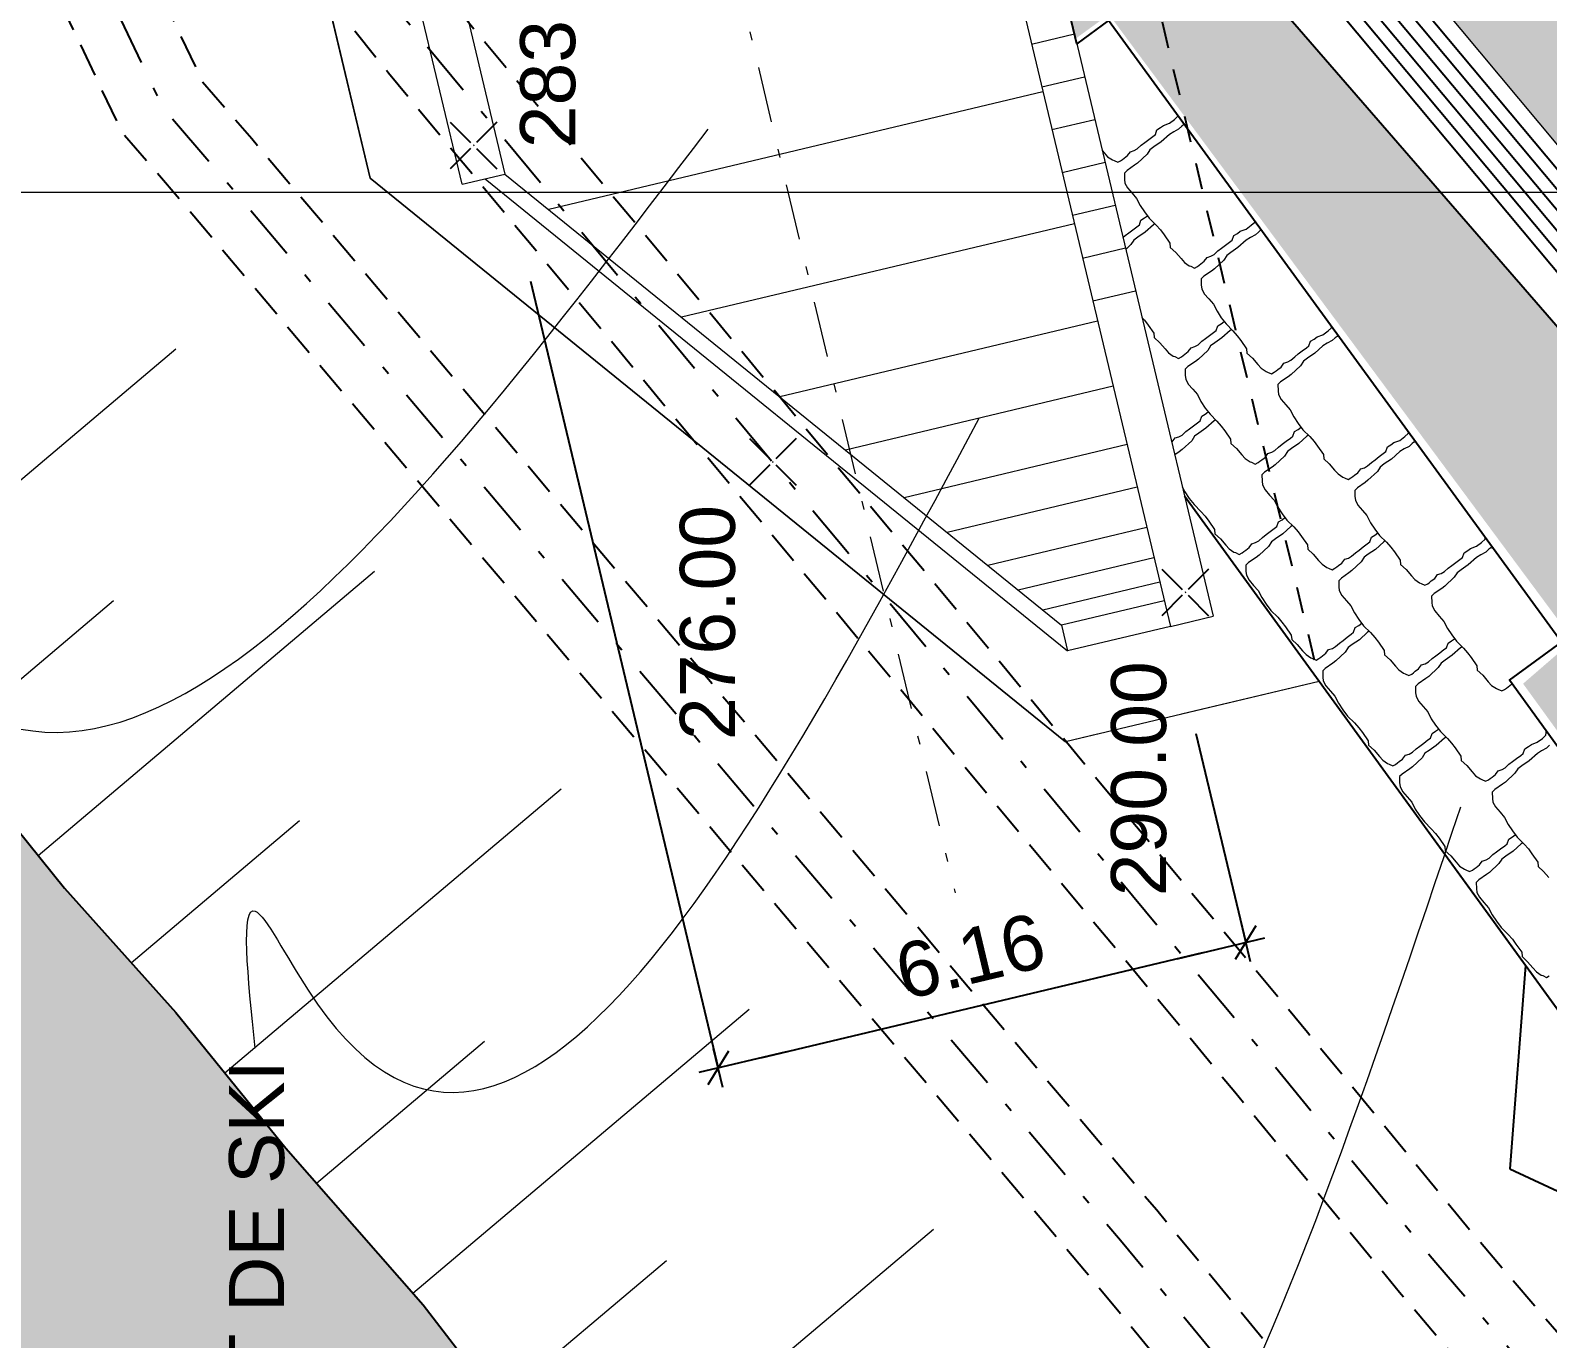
# Model space of a CAD drawing. Extents: x 62405 to 62842, y 108162 to 109685.
# Drawn here: x 62481.64 to 62498.88, y 108511.98 to 108526.84 of the extents above; entities that cross this region are included whole.
import ezdxf
from ezdxf.enums import TextEntityAlignment as Align

# ---------------------------------------------------------------- set-up
doc = ezdxf.new("R2010")
doc.units = 0
doc.header["$LTSCALE"] = 0.999976
doc.header["$MEASUREMENT"] = 0
for name, pattern in [('DOT', [0.55, 0.3, -0.25]), ('TRATTEGGIATA2', [9.525, 6.35, -3.175]), ('TRATTOPUNTO2', [12.7, 6.35, -3.175, 0, -3.175])]:
    doc.linetypes.add(name, pattern=pattern)
doc.layers.add('0_Hatch', color=2, linetype='Continuous', lineweight=9)
for name, color, linetype in [('Bâti', 7, 'Continuous'), ('Conduite 1000', 170, 'Continuous'), ('coordinate', 2, 'Continuous'), ('curve livello 1m', 2, 'Continuous'), ('DIME', 6, 'Continuous'), ('Limite fiume', 6, 'Continuous'), ('LIN010CO', 2, 'Continuous'), ('LIN018CO', 6, 'Continuous'), ('LIN035CO', 1, 'Continuous'), ('pendenze', 2, 'Continuous'), ('scavo 1', 254, 'Continuous'), ('sezioni', 7, 'Continuous'), ('TalusHautBas', 7, 'Continuous'), ('TEXT035', 1, 'Continuous')]:
    doc.layers.add(name, color=color, linetype=linetype)
doc.layers.add('Colori bordi', color=5, linetype='Continuous', plot=False)
doc.styles.add('ARIAL', font='arial.ttf')
doc.dimstyles.new('250', dxfattribs={"dimscale": 2.5, "dimtxt": 0.25, "dimasz": 0.2, "dimexe": 0, "dimexo": 0.5, "dimgap": 0.1, "dimtad": 1, "dimzin": 0, "dimdsep": 46, "dimtxsty": 'ARIAL', "dimblk1": 'LINE', "dimblk2": 'LINE', "dimsah": 1, "dimcen": 2.5, "dimclrd": 256, "dimclre": 256, "dimclrt": 1, "dimadec": 0, "dimazin": 0, "dimtfac": 1, "dimtmove": 2, "dimatfit": 3, "dimldrblk": 'LINE', "dimfxl": 1, "dimtvp": 1, "dimtolj": 1, "dimtzin": 0, "dimarcsym": 0})

# ---------------------------------------------------------------- blocks, each defined once
blk = doc.blocks.new('quote')
at = {"layer": 'LIN018CO'}
for p, q in [((0.0007, 0.0007), (-0.0007, -0.0007)), ((0.0007, -0.0007), (-0.0007, 0.0007))]:
    blk.add_line(p, q, dxfattribs=at)
at = {"layer": 'LIN035CO'}
for p, q in [((-0.0133, 0.0133), (-0.1061, 0.1061)), ((0.1061, 0.1061), (0.0133, 0.0133)), ((-0.0133, -0.0133), (-0.1061, -0.1061)), ((0.1061, -0.1061), (0.0133, -0.0133))]:
    blk.add_line(p, q, dxfattribs=at)
at = {"layer": 'TEXT035', "style": 'ARIAL'}
blk.add_attdef('VALORE', text='', height=0.25, dxfattribs=at).set_placement((0, 0.3299), align=Align.CENTER)
blk = doc.blocks.new('LINE')
for p, q in [((0, 0.45), (0, -0.45)), ((-1.6, 0), (0.45, 0))]:
    blk.add_line(p, q)
at = {"color": 3}
blk.add_line((-0.318, -0.318), (0.318, 0.318), dxfattribs=at)
blk = doc.blocks.new('*D13')
at = {"layer": 'Defpoints', "color": 0, "ltscale": 2.5, "transparency": 16777216}
for p in [(62487.034, 108525.207), (62494.591, 108520.069), (62495.447, 108516.48)]:
    blk.add_point(p, dxfattribs=at)
at = {"layer": 'DIME', "lineweight": -2, "ltscale": 2.5, "transparency": 16777216}
for p, q in [((62487.324, 108523.991), (62489.455, 108515.052)), ((62494.881, 108518.853), (62495.447, 108516.48)), ((62489.941, 108515.168), (62494.96, 108516.364))]:
    blk.add_line(p, q, dxfattribs=at)
at = {"layer": 'DIME', "lineweight": -2, "ltscale": 2.5, "transparency": 16777216, "xscale": 0.5, "yscale": 0.5, "zscale": 0.5}
for p, rotation in [((62495.447, 108516.48), 13.40654190891776), ((62489.455, 108515.052), 193.4065419089177)]:
    blk.add_blockref('LINE', p, dxfattribs=dict(at, rotation=rotation))
at = {"layer": 'DIME', "color": 1, "ltscale": 2.5, "transparency": 16777216, "insert": (62492.319, 108516.32), "char_height": 0.625, "attachment_point": 5, "rotation": 13.4065, "style": 'ARIAL'}
blk.add_mtext('\\A1;6.16', dxfattribs=at)

msp = doc.modelspace()

# ---------------------------------------------------------------- hatches: boundary and pattern name
at = {"layer": '0_Hatch'}
h = msp.add_hatch(color=23, dxfattribs=at)
h.dxf.hatch_style = 1
h.paths.add_polyline_path([(62483.297, 108515.684), (62482.032, 108517.097), (62480.797, 108518.624), (62479.381, 108520.094), (62478.303, 108521.736), (62477.321, 108523.279), (62476.207, 108524.706), (62475.417, 108526.585), (62474.691, 108527.672), (62474.199, 108528.908), (62473.682, 108529.326), (62472.861, 108530.056), (62471.982, 108530.92), (62470.881, 108534.491), (62470.759, 108537.242), (62470.68, 108538.889), (62471.308, 108540.459), (62471.782, 108541.391), (62472.425, 108542.8), (62472.512, 108542.945), (62471.397, 108544.28), (62471.521, 108544.381), (62471.307, 108544.63), (62468.158, 108548.302), (62467.459, 108547.562), (62466.818, 108546.48), (62466.033, 108544.564), (62465.943, 108542.034), (62464.463, 108541.58), (62464.922, 108540.056), (62465.635, 108538.368), (62466.526, 108536.084), (62467.294, 108533.586), (62467.904, 108531.734), (62468.335, 108529.356), (62469.135, 108527.456), (62470.188, 108525.91), (62471.267, 108524.698), (62472.873, 108522.774), (62474.189, 108520.808), (62475.889, 108518.535), (62477.975, 108515.927), (62480.167, 108513.315), (62482.457, 108510.57), (62484.555, 108507.662), (62486.92, 108504.999), (62489.135, 108502.419), (62490.622, 108500.479), (62491.827, 108498.973), (62493.129, 108497.806), (62494.48, 108496.495), (62496.19, 108495.56), (62497.742, 108495.099), (62499.247, 108494.765), (62500.915, 108494.258), (62502.672, 108493.881), (62504.595, 108493.435), (62506.229, 108492.99), (62508.5, 108492.315), (62510.226, 108491.698), (62512.018, 108490.794), (62513.477, 108490.005), (62515.152, 108489.294), (62513.59, 108490.987), (62513.852, 108495.246), (62509.448, 108501.151), (62508.982, 108501.068), (62506.616, 108500.849), (62505.254, 108500.524), (62503.455, 108500.237), (62501.638, 108500.05), (62499.811, 108499.923), (62498.418, 108499.75), (62497.259, 108500.191), (62496.031, 108500.762), (62495.132, 108501.512), (62493.506, 108503.289), (62492.119, 108504.715), (62490.787, 108506.486), (62489.29, 108508.763), (62487.365, 108510.725), (62486.104, 108512.363), (62484.545, 108514.141)])
at = {"layer": 'Limite fiume', "linetype": 'Continuous'}
h = msp.add_hatch(dxfattribs=at)
h.set_pattern_fill('DOTS', color=256, scale=5, angle=-44.9999, style=0)
h.set_pattern_definition([(225.00005426, (0.10277, -0.05915), (0.1104857485, -0.33145619904), [0, -0.3125])])
h.paths.add_polyline_path([(62504.878, 108507.605), (62505.742, 108508.232), (62505.354, 108508.795), (62505.963, 108509.256), (62498.597, 108519.418), (62499.167, 108519.911), (62493.894, 108527.02), (62493.514, 108526.744), (62492.516, 108530.934), (62507.543, 108513.616), (62507.737, 108513.778), (62513.187, 108507.255), (62513.381, 108507.417), (62516.504, 108503.679), (62516.063, 108503.311), (62524.715, 108494.745), (62523.716, 108493.9), (62524.201, 108493.33), (62513.852, 108495.246)])
at = {"layer": 'scavo 1'}
msp.add_hatch(color=256, dxfattribs=at).paths.add_polyline_path([(62471.01, 108566.95), (62490.287, 108543.354), (62493.868, 108538.026), (62496.302, 108534.794), (62498.473, 108532.507), (62499.4, 108531.059), (62500.442, 108530.191), (62502.093, 108528.83), (62504.467, 108527.208), (62507.064, 108524.292), (62507.501, 108523.45), (62508, 108522.241), (62508.782, 108521.102), (62509.886, 108519.928), (62512.198, 108517.473), (62513.479, 108516.121), (62514.44, 108514.804), (62516.041, 108512.919), (62517.447, 108510.814), (62518.571, 108509.21), (62519.852, 108507.691), (62521.103, 108506.321), (62522.265, 108504.564), (62522.384, 108503.79), (62523.04, 108502.181), (62523.963, 108501.139), (62525.363, 108499.62), (62526.882, 108498.16), (62527.663, 108497.205), (62524.715, 108494.745), (62493.673, 108531.901), (62492.516, 108530.934), (62481.544, 108544.066), (62482.701, 108545.034), (62468.3, 108562.272), (62452.365, 108578.929), (62457.128, 108582.909), (62469.779, 108568.539)])

# ---------------------------------------------------------------- linework, layer by layer
at = {"layer": 'Bâti', "linetype": 'DOT'}
msp.add_line((62493.604, 108530.679), (62496.282, 108519.444), dxfattribs=at)
at = {"layer": 'Colori bordi', "linetype": 'Continuous', "lineweight": 0, "flags": 128}
msp.add_lwpolyline([(62504.852, 108507.641), (62496.282, 108519.444), (62493.401, 108518.757), (62485.503, 108525.16), (62484.758, 108528.288), (62471.397, 108544.28), (62471.521, 108544.381), (62471.307, 108544.63), (62466.582, 108550.14), (62461.323, 108555.669), (62452.234, 108564.908), (62445.975, 108571.355), (62438.597, 108578.993)], dxfattribs=at)
at = {"layer": 'Conduite 1000', "linetype": 'TRATTEGGIATA2', "ltscale": 0.06, "flags": 128}
for points, elevation in [([(62462.951, 108569.266), (62468.482, 108563.313), (62474.066, 108557.787), (62475.014, 108556.513), (62475.806, 108554.754), (62477.042, 108551.158), (62484.673, 108530.139), (62485.796, 108527.96), (62486.539, 108527.03), (62496.147, 108515.461), (62498.015, 108513.188), (62499.314, 108511.67), (62499.508, 108511.447), (62501.86, 108508.75), (62502.044, 108508.532), (62503.096, 108507.296), (62503.169, 108507.21), (62506.669, 108502.962), (62510.917, 108497.796), (62515.172, 108492.623), (62520.198, 108486.553), (62525.225, 108480.482), (62530.361, 108474.313), (62535.499, 108468.144), (62540.212, 108462.497), (62544.926, 108456.851), (62565.713, 108432.084), (62567.128, 108430.36), (62568.411, 108428.898), (62569.163, 108427.961), (62570.114, 108426.834), (62570.457, 108426.45), (62575.082, 108420.662), (62582.399, 108411.97), (62582.754, 108410.872), (62581.736, 108410.542), (62581.445, 108411.441), (62574.254, 108419.984), (62569.64, 108425.759), (62569.306, 108426.133), (62568.337, 108427.281), (62567.592, 108428.209), (62566.312, 108429.667), (62564.89, 108431.401), (62544.106, 108456.164), (62539.391, 108461.812), (62534.677, 108467.459), (62529.539, 108473.629), (62524.402, 108479.799), (62519.374, 108485.87), (62514.347, 108491.942), (62510.09, 108497.117), (62505.844, 108502.281), (62502.347, 108506.525), (62502.28, 108506.604), (62501.229, 108507.839), (62501.048, 108508.052), (62498.701, 108510.744), (62498.504, 108510.971), (62497.195, 108512.501), (62495.322, 108514.78), (62485.71, 108526.354), (62484.894, 108527.375), (62483.691, 108529.709), (62476.034, 108550.802), (62474.81, 108554.36), (62474.086, 108555.967), (62473.256, 108557.084), (62467.714, 108562.568), (62462.167, 108568.537)], 279.04), ([(62463.405, 108565.574), (62465.133, 108563.791), (62469.02, 108559.793), (62472.915, 108555.789), (62473.768, 108554.683), (62474.27, 108553.501), (62475.053, 108551.212), (62475.959, 108548.424), (62476.864, 108545.64), (62482.403, 108528.776), (62483.598, 108526.257), (62484.158, 108525.609), (62494.437, 108513.44), (62495.976, 108511.575), (62496.99, 108510.456), (62498.469, 108508.942), (62499.969, 108507.403), (62500.142, 108507.214), (62501.341, 108505.952), (62503.051, 108503.871), (62504.767, 108501.782), (62509.889, 108495.622), (62515.014, 108489.461), (62518.195, 108485.622), (62525.264, 108477.098), (62530.391, 108470.978), (62534.032, 108466.633), (62535.529, 108464.845), (62535.642, 108464.708), (62536.737, 108463.404), (62545.242, 108453.253), (62545.418, 108453.044), (62561.204, 108434.247), (62563.166, 108431.887), (62565.561, 108428.98), (62566.396, 108428.011), (62567.418, 108426.731), (62568.805, 108425.067), (62572.623, 108420.422), (62576.608, 108415.646), (62580.658, 108410.792), (62581.152, 108409.337), (62580.139, 108408.993), (62579.709, 108410.26), (62575.787, 108414.96), (62571.799, 108419.739), (62567.981, 108424.384), (62566.589, 108426.054), (62565.572, 108427.328), (62564.743, 108428.291), (62562.342, 108431.205), (62560.383, 108433.561), (62544.599, 108452.356), (62544.422, 108452.566), (62535.917, 108462.716), (62534.82, 108464.023), (62534.706, 108464.161), (62533.211, 108465.946), (62529.571, 108470.291), (62524.442, 108476.413), (62517.372, 108484.939), (62514.19, 108488.777), (62509.066, 108494.938), (62503.943, 108501.1), (62502.224, 108503.191), (62500.538, 108505.243), (62499.359, 108506.485), (62499.192, 108506.668), (62497.703, 108508.194), (62496.211, 108509.723), (62495.167, 108510.875), (62493.616, 108512.754), (62483.344, 108524.914), (62482.694, 108525.668), (62481.407, 108528.378), (62475.846, 108545.308), (62474.941, 108548.093), (62474.037, 108550.874), (62473.27, 108553.119), (62472.836, 108554.139), (62472.105, 108555.087), (62468.252, 108559.048), (62464.365, 108563.045), (62462.637, 108564.829)], 277.833)]:
    msp.add_lwpolyline(points, close=True, dxfattribs=dict(at, elevation=elevation))
at = {"layer": 'Conduite 1000', "linetype": 'TRATTOPUNTO2', "ltscale": 0.1, "flags": 128}
for points, elevation in [([(62462.559, 108568.901), (62468.098, 108562.94), (62473.661, 108557.435), (62474.55, 108556.24), (62475.308, 108554.557), (62476.538, 108550.98), (62484.182, 108529.924), (62485.345, 108527.667), (62486.124, 108526.692), (62495.734, 108515.121), (62497.605, 108512.844), (62498.909, 108511.32), (62499.105, 108511.096), (62501.454, 108508.401), (62501.636, 108508.186), (62502.688, 108506.95), (62502.758, 108506.868), (62506.256, 108502.622), (62510.504, 108497.456), (62514.759, 108492.282), (62519.786, 108486.211), (62524.813, 108480.14), (62529.95, 108473.971), (62535.088, 108467.802), (62539.801, 108462.154), (62544.516, 108456.507), (62565.301, 108431.742), (62566.72, 108430.013), (62568.001, 108428.553), (62568.75, 108427.621), (62569.71, 108426.484), (62570.049, 108426.105), (62574.668, 108420.323), (62581.922, 108411.705), (62582.245, 108410.707)], 279.04), ([(62463.021, 108565.201), (62464.749, 108563.418), (62468.636, 108559.42), (62472.51, 108555.438), (62473.302, 108554.411), (62473.77, 108553.31), (62474.545, 108551.043), (62475.45, 108548.258), (62476.355, 108545.474), (62481.905, 108528.577), (62483.146, 108525.962), (62483.751, 108525.261), (62494.026, 108513.097), (62495.571, 108511.225), (62496.601, 108510.09), (62498.086, 108508.568), (62499.58, 108507.036), (62499.751, 108506.85), (62500.939, 108505.597), (62502.637, 108503.531), (62504.355, 108501.441), (62509.478, 108495.28), (62514.602, 108489.119), (62517.784, 108485.281), (62524.853, 108476.755), (62529.981, 108470.634), (62533.622, 108466.289), (62535.117, 108464.503), (62535.231, 108464.366), (62536.327, 108463.06), (62544.832, 108452.909), (62545.008, 108452.7), (62560.794, 108433.904), (62562.754, 108431.546), (62565.152, 108428.636), (62565.984, 108427.67), (62567.003, 108426.392), (62568.393, 108424.725), (62572.211, 108420.08), (62576.198, 108415.303), (62580.184, 108410.526), (62580.646, 108409.165)], 277.833)]:
    msp.add_lwpolyline(points, dxfattribs=dict(at, elevation=elevation))
at = {"layer": 'coordinate', "linetype": 'Continuous', "lineweight": 0}
msp.add_line((62471.457, 108525), (62561.886, 108525), dxfattribs=at)
at = {"layer": 'curve livello 1m', "linetype": 'Continuous', "lineweight": 0, "flags": 128}
for points in [[(62479.477, 108519.994), (62483.297, 108523.221)], [(62481.732, 108517.468), (62485.552, 108520.695)], [(62480.677, 108518.748), (62482.587, 108520.362)], [(62483.852, 108514.997), (62487.672, 108518.223)], [(62482.79, 108516.249), (62484.7, 108517.863)], [(62485.989, 108512.494), (62489.809, 108515.721)], [(62484.893, 108513.743), (62486.803, 108515.357)], [(62488.081, 108509.995), (62491.901, 108513.222)], [(62486.958, 108511.254), (62488.868, 108512.867)]]:
    msp.add_lwpolyline(points, dxfattribs=at)
at = {"layer": 'Limite fiume', "linetype": 'Continuous'}
for p, q in [((62494.752, 108521.551), (62504.852, 108507.641)), ((62498.626, 108516.216), (62498.446, 108513.908)), ((62498.446, 108513.908), (62501.256, 108512.594))]:
    msp.add_line(p, q, dxfattribs=at)
at = {"layer": 'Limite fiume', "linetype": 'Continuous', "flags": 128}
msp.add_lwpolyline([(62504.852, 108507.641), (62505.646, 108508.229), (62505.251, 108508.812), (62505.83, 108509.251), (62498.441, 108519.457), (62499.034, 108519.89), (62493.887, 108526.95), (62493.528, 108526.685), (62492.516, 108530.934), (62507.543, 108513.616), (62507.737, 108513.778), (62513.187, 108507.255), (62513.381, 108507.417), (62516.504, 108503.679), (62516.063, 108503.311), (62524.663, 108494.702), (62523.716, 108493.9), (62524.201, 108493.33), (62513.852, 108495.246)], close=True, dxfattribs=at)
at = {"layer": 'LIN010CO', "linetype": 'Continuous', "lineweight": 0}
for p, q in [((62493.015, 108526.683), (62493.501, 108526.799)), ((62493.131, 108526.197), (62493.617, 108526.313)), ((62493.144, 108526.14), (62487.532, 108524.803)), ((62493.247, 108525.711), (62493.733, 108525.827)), ((62493.363, 108525.224), (62493.849, 108525.34)), ((62493.479, 108524.738), (62493.965, 108524.854)), ((62493.501, 108524.643), (62489.041, 108523.58)), ((62493.594, 108524.252), (62494.081, 108524.367)), ((62493.765, 108523.536), (62490.156, 108522.676)), ((62493.941, 108522.796), (62490.901, 108522.072)), ((62494.099, 108522.134), (62491.568, 108521.531)), ((62494.214, 108521.65), (62492.055, 108521.136)), ((62494.324, 108521.192), (62492.517, 108520.762)), ((62494.405, 108520.849), (62492.863, 108520.481)), ((62494.472, 108520.571), (62493.142, 108520.254))]:
    msp.add_line(p, q, dxfattribs=at)
at = {"layer": 'LIN010CO', "linetype": 'TRATTOPUNTO2', "lineweight": 0, "ltscale": 0.1, "flags": 128}
msp.add_lwpolyline([(62452.113, 108685.001), (62492.147, 108517.041)], dxfattribs=at)
at = {"layer": 'LIN010CO', "linetype": 'Continuous', "lineweight": 0, "flags": 128}
for points in [[(62493.817, 108525.475), (62493.841, 108525.447), (62493.879, 108525.404), (62493.934, 108525.367), (62493.934, 108525.367), (62493.952, 108525.36), (62493.993, 108525.34), (62494.026, 108525.358), (62494.047, 108525.373), (62494.067, 108525.389), (62494.105, 108525.417), (62494.137, 108525.461), (62494.18, 108525.474), (62494.216, 108525.495), (62494.259, 108525.534), (62494.3, 108525.565), (62494.346, 108525.6), (62494.392, 108525.635), (62494.421, 108525.657), (62494.439, 108525.71), (62494.48, 108525.734), (62494.513, 108525.759), (62494.58, 108525.783), (62494.638, 108525.828), (62494.677, 108525.863), (62494.677, 108525.867)], [(62494.754, 108525.762), (62494.741, 108525.765), (62494.72, 108525.749), (62494.685, 108525.717), (62494.629, 108525.687), (62494.58, 108525.657), (62494.487, 108525.573), (62494.405, 108525.517), (62494.359, 108525.483), (62494.326, 108525.431), (62494.219, 108525.331), (62494.185, 108525.306), (62494.099, 108525.247), (62494.069, 108525.217), (62494.07, 108525.146), (62494.076, 108525.105), (62494.105, 108525.049), (62494.157, 108524.989), (62494.208, 108524.93), (62494.249, 108524.85), (62494.298, 108524.776), (62494.352, 108524.705), (62494.43, 108524.627), (62494.479, 108524.572), (62494.52, 108524.518), (62494.585, 108524.423), (62494.589, 108524.374), (62494.652, 108524.317), (62494.713, 108524.246), (62494.752, 108524.203), (62494.806, 108524.166), (62494.806, 108524.166), (62494.824, 108524.159), (62494.866, 108524.139), (62494.898, 108524.157), (62494.919, 108524.172), (62494.939, 108524.188), (62494.977, 108524.216), (62495.009, 108524.26), (62495.052, 108524.273), (62495.088, 108524.294), (62495.131, 108524.333), (62495.172, 108524.364), (62495.218, 108524.399), (62495.264, 108524.434), (62495.293, 108524.456), (62495.311, 108524.509), (62495.352, 108524.533), (62495.385, 108524.558), (62495.452, 108524.582), (62495.51, 108524.627), (62495.549, 108524.662), (62495.55, 108524.67)], [(62494.053, 108524.486), (62494.077, 108524.508), (62494.118, 108524.539), (62494.164, 108524.574), (62494.21, 108524.609), (62494.239, 108524.631), (62494.257, 108524.684), (62494.298, 108524.708), (62494.331, 108524.733)], [(62494.416, 108524.642), (62494.398, 108524.631), (62494.305, 108524.547), (62494.223, 108524.491), (62494.177, 108524.457), (62494.144, 108524.405), (62494.085, 108524.35)], [(62495.63, 108524.56), (62495.613, 108524.564), (62495.592, 108524.548), (62495.558, 108524.516), (62495.501, 108524.486), (62495.452, 108524.456), (62495.359, 108524.372), (62495.277, 108524.316), (62495.231, 108524.282), (62495.198, 108524.23), (62495.091, 108524.13), (62495.058, 108524.104), (62494.971, 108524.046), (62494.941, 108524.016), (62494.942, 108523.945), (62494.948, 108523.904), (62494.977, 108523.848), (62495.029, 108523.788), (62495.08, 108523.729), (62495.121, 108523.649), (62495.17, 108523.575), (62495.224, 108523.504), (62495.302, 108523.426), (62495.351, 108523.371), (62495.392, 108523.317), (62495.457, 108523.222), (62495.461, 108523.173), (62495.524, 108523.116), (62495.585, 108523.045), (62495.624, 108523.002), (62495.678, 108522.965), (62495.678, 108522.965), (62495.696, 108522.958), (62495.738, 108522.938), (62495.77, 108522.956), (62495.791, 108522.971), (62495.811, 108522.987), (62495.849, 108523.015), (62495.881, 108523.059), (62495.924, 108523.072), (62495.96, 108523.093), (62496.003, 108523.132), (62496.044, 108523.163), (62496.09, 108523.198), (62496.136, 108523.233), (62496.165, 108523.255), (62496.183, 108523.308), (62496.224, 108523.332), (62496.257, 108523.357), (62496.324, 108523.381), (62496.382, 108523.425), (62496.421, 108523.461), (62496.422, 108523.473)], [(62494.269, 108523.578), (62494.297, 108523.546), (62494.338, 108523.492), (62494.403, 108523.398), (62494.407, 108523.349), (62494.47, 108523.291), (62494.531, 108523.22), (62494.569, 108523.177), (62494.624, 108523.14), (62494.624, 108523.14), (62494.642, 108523.134), (62494.683, 108523.113), (62494.716, 108523.131), (62494.737, 108523.146), (62494.757, 108523.162), (62494.795, 108523.191), (62494.827, 108523.234), (62494.87, 108523.247), (62494.906, 108523.268), (62494.949, 108523.307), (62494.99, 108523.338), (62495.036, 108523.373), (62495.082, 108523.408), (62495.111, 108523.43), (62495.129, 108523.483), (62495.17, 108523.507), (62495.203, 108523.532)], [(62495.288, 108523.441), (62495.27, 108523.43), (62495.177, 108523.346), (62495.095, 108523.29), (62495.049, 108523.256), (62495.016, 108523.204), (62494.909, 108523.104), (62494.875, 108523.079), (62494.789, 108523.02), (62494.759, 108522.99), (62494.76, 108522.92), (62494.766, 108522.878), (62494.795, 108522.822), (62494.847, 108522.762), (62494.898, 108522.703), (62494.939, 108522.623), (62494.988, 108522.549), (62495.042, 108522.478), (62495.12, 108522.4), (62495.169, 108522.345), (62495.21, 108522.291), (62495.275, 108522.197), (62495.279, 108522.148), (62495.342, 108522.09), (62495.403, 108522.019), (62495.442, 108521.976), (62495.496, 108521.939), (62495.496, 108521.939), (62495.514, 108521.933), (62495.556, 108521.912), (62495.588, 108521.93), (62495.609, 108521.945), (62495.629, 108521.961), (62495.667, 108521.989), (62495.699, 108522.033), (62495.742, 108522.046), (62495.778, 108522.067), (62495.821, 108522.106), (62495.862, 108522.137), (62495.908, 108522.172), (62495.954, 108522.207), (62495.983, 108522.229), (62496.001, 108522.282), (62496.042, 108522.306), (62496.075, 108522.331)], [(62496.506, 108523.358), (62496.485, 108523.363), (62496.464, 108523.347), (62496.43, 108523.315), (62496.373, 108523.285), (62496.324, 108523.255), (62496.231, 108523.171), (62496.149, 108523.115), (62496.103, 108523.081), (62496.07, 108523.029), (62495.963, 108522.929), (62495.93, 108522.903), (62495.843, 108522.845), (62495.813, 108522.815), (62495.814, 108522.744), (62495.82, 108522.703), (62495.849, 108522.646), (62495.901, 108522.587), (62495.952, 108522.528), (62495.993, 108522.448), (62496.042, 108522.374), (62496.096, 108522.303), (62496.175, 108522.225), (62496.223, 108522.17), (62496.264, 108522.116), (62496.329, 108522.021), (62496.333, 108521.972), (62496.396, 108521.915), (62496.457, 108521.844), (62496.496, 108521.801), (62496.55, 108521.764), (62496.55, 108521.764), (62496.568, 108521.757), (62496.61, 108521.737), (62496.642, 108521.755), (62496.663, 108521.77), (62496.683, 108521.786), (62496.721, 108521.814), (62496.753, 108521.858), (62496.796, 108521.871), (62496.832, 108521.892), (62496.875, 108521.931), (62496.916, 108521.962), (62496.962, 108521.997), (62497.008, 108522.031), (62497.037, 108522.054), (62497.056, 108522.107), (62497.096, 108522.131), (62497.129, 108522.156), (62497.196, 108522.18), (62497.254, 108522.224), (62497.293, 108522.26), (62497.295, 108522.276)], [(62494.607, 108522.16), (62494.613, 108522.165), (62494.645, 108522.209), (62494.688, 108522.221), (62494.724, 108522.242), (62494.767, 108522.281), (62494.808, 108522.313), (62494.854, 108522.347), (62494.9, 108522.382), (62494.929, 108522.404), (62494.947, 108522.457), (62494.988, 108522.481), (62495.021, 108522.506)], [(62495.106, 108522.415), (62495.088, 108522.404), (62494.995, 108522.32), (62494.913, 108522.264), (62494.867, 108522.23), (62494.834, 108522.178), (62494.727, 108522.078), (62494.693, 108522.053), (62494.641, 108522.017)], [(62496.16, 108522.24), (62496.142, 108522.229), (62496.049, 108522.145), (62495.967, 108522.089), (62495.921, 108522.055), (62495.888, 108522.003), (62495.781, 108521.903), (62495.748, 108521.878), (62495.661, 108521.819), (62495.631, 108521.789), (62495.632, 108521.719), (62495.638, 108521.677), (62495.667, 108521.621), (62495.719, 108521.561), (62495.77, 108521.502), (62495.811, 108521.422), (62495.86, 108521.348), (62495.914, 108521.277), (62495.992, 108521.199), (62496.041, 108521.144), (62496.082, 108521.09), (62496.147, 108520.996), (62496.151, 108520.947), (62496.214, 108520.889), (62496.275, 108520.818), (62496.314, 108520.775), (62496.368, 108520.738), (62496.368, 108520.738), (62496.386, 108520.732), (62496.428, 108520.711), (62496.46, 108520.729), (62496.481, 108520.744), (62496.501, 108520.76), (62496.539, 108520.788), (62496.571, 108520.832), (62496.614, 108520.845), (62496.65, 108520.866), (62496.693, 108520.905), (62496.734, 108520.936), (62496.78, 108520.971), (62496.826, 108521.006), (62496.855, 108521.028), (62496.874, 108521.081), (62496.914, 108521.105), (62496.947, 108521.13)], [(62497.383, 108522.156), (62497.357, 108522.162), (62497.336, 108522.146), (62497.302, 108522.113), (62497.245, 108522.084), (62497.197, 108522.054), (62497.103, 108521.97), (62497.021, 108521.914), (62496.975, 108521.879), (62496.942, 108521.828), (62496.835, 108521.728), (62496.802, 108521.702), (62496.715, 108521.644), (62496.685, 108521.614), (62496.686, 108521.543), (62496.692, 108521.502), (62496.721, 108521.445), (62496.773, 108521.386), (62496.824, 108521.327), (62496.865, 108521.247), (62496.914, 108521.173), (62496.968, 108521.102), (62497.047, 108521.024), (62497.095, 108520.969), (62497.136, 108520.915), (62497.201, 108520.82), (62497.205, 108520.771), (62497.268, 108520.714), (62497.329, 108520.643), (62497.368, 108520.6), (62497.422, 108520.563), (62497.422, 108520.563), (62497.44, 108520.556), (62497.482, 108520.536), (62497.514, 108520.554), (62497.535, 108520.569), (62497.555, 108520.585), (62497.593, 108520.613), (62497.625, 108520.657), (62497.668, 108520.67), (62497.704, 108520.691), (62497.747, 108520.73), (62497.788, 108520.761), (62497.834, 108520.796), (62497.88, 108520.83), (62497.909, 108520.853), (62497.928, 108520.906), (62497.968, 108520.93), (62498.001, 108520.955), (62498.068, 108520.979), (62498.126, 108521.023), (62498.165, 108521.059), (62498.168, 108521.079)], [(62494.727, 108521.655), (62494.757, 108521.597), (62494.806, 108521.523), (62494.86, 108521.452), (62494.938, 108521.375), (62494.987, 108521.319), (62495.028, 108521.265), (62495.093, 108521.171), (62495.097, 108521.122), (62495.16, 108521.065), (62495.221, 108520.993), (62495.259, 108520.95), (62495.314, 108520.913), (62495.314, 108520.913), (62495.332, 108520.907), (62495.373, 108520.886), (62495.406, 108520.904), (62495.427, 108520.92), (62495.447, 108520.935), (62495.485, 108520.964), (62495.517, 108521.008), (62495.56, 108521.02), (62495.596, 108521.041), (62495.639, 108521.08), (62495.68, 108521.112), (62495.726, 108521.146), (62495.772, 108521.181), (62495.801, 108521.203), (62495.819, 108521.256), (62495.86, 108521.28), (62495.893, 108521.305)], [(62495.978, 108521.214), (62495.96, 108521.203), (62495.867, 108521.119), (62495.785, 108521.063), (62495.739, 108521.029), (62495.706, 108520.977), (62495.599, 108520.877), (62495.565, 108520.852), (62495.479, 108520.793), (62495.449, 108520.764), (62495.45, 108520.693), (62495.456, 108520.651), (62495.485, 108520.595), (62495.537, 108520.535), (62495.588, 108520.476), (62495.629, 108520.396), (62495.678, 108520.322), (62495.732, 108520.251), (62495.81, 108520.174), (62495.859, 108520.118), (62495.9, 108520.064), (62495.965, 108519.97), (62495.969, 108519.921), (62496.032, 108519.863), (62496.093, 108519.792), (62496.132, 108519.749), (62496.186, 108519.712), (62496.186, 108519.712), (62496.204, 108519.706), (62496.246, 108519.685), (62496.278, 108519.703), (62496.299, 108519.719), (62496.319, 108519.734), (62496.357, 108519.763), (62496.389, 108519.807), (62496.432, 108519.819), (62496.468, 108519.84), (62496.511, 108519.879), (62496.552, 108519.91), (62496.598, 108519.945), (62496.644, 108519.98), (62496.673, 108520.002), (62496.691, 108520.055), (62496.732, 108520.079), (62496.765, 108520.104)], [(62497.032, 108521.039), (62497.014, 108521.028), (62496.921, 108520.944), (62496.839, 108520.888), (62496.793, 108520.854), (62496.76, 108520.802), (62496.653, 108520.702), (62496.62, 108520.677), (62496.533, 108520.618), (62496.503, 108520.588), (62496.504, 108520.518), (62496.51, 108520.476), (62496.539, 108520.42), (62496.591, 108520.36), (62496.642, 108520.301), (62496.683, 108520.221), (62496.732, 108520.147), (62496.786, 108520.076), (62496.865, 108519.998), (62496.913, 108519.943), (62496.954, 108519.889), (62497.019, 108519.795), (62497.023, 108519.745), (62497.086, 108519.688), (62497.147, 108519.617), (62497.186, 108519.574), (62497.24, 108519.537), (62497.24, 108519.537), (62497.258, 108519.53), (62497.3, 108519.51), (62497.332, 108519.528), (62497.353, 108519.543), (62497.373, 108519.559), (62497.411, 108519.587), (62497.443, 108519.631), (62497.486, 108519.644), (62497.522, 108519.665), (62497.565, 108519.704), (62497.606, 108519.735), (62497.652, 108519.77), (62497.698, 108519.805), (62497.727, 108519.827), (62497.746, 108519.88), (62497.786, 108519.904), (62497.819, 108519.929)], [(62498.259, 108520.954), (62498.229, 108520.961), (62498.208, 108520.945), (62498.174, 108520.912), (62498.117, 108520.883), (62498.069, 108520.853), (62497.975, 108520.769), (62497.893, 108520.713), (62497.847, 108520.678), (62497.814, 108520.627), (62497.707, 108520.527), (62497.674, 108520.501), (62497.587, 108520.443), (62497.557, 108520.413), (62497.559, 108520.342), (62497.564, 108520.301), (62497.593, 108520.244), (62497.645, 108520.185), (62497.696, 108520.126), (62497.737, 108520.046), (62497.787, 108519.972), (62497.84, 108519.901), (62497.919, 108519.823), (62497.967, 108519.768), (62498.008, 108519.714), (62498.073, 108519.619), (62498.077, 108519.57), (62498.14, 108519.513), (62498.201, 108519.441), (62498.24, 108519.399), (62498.294, 108519.362), (62498.294, 108519.362), (62498.312, 108519.355), (62498.354, 108519.335), (62498.386, 108519.353), (62498.407, 108519.368), (62498.428, 108519.384), (62498.465, 108519.412), (62498.469, 108519.418)], [(62496.85, 108520.013), (62496.832, 108520.002), (62496.739, 108519.918), (62496.657, 108519.862), (62496.611, 108519.828), (62496.578, 108519.776), (62496.471, 108519.676), (62496.438, 108519.651), (62496.351, 108519.592), (62496.321, 108519.563), (62496.322, 108519.492), (62496.328, 108519.45), (62496.357, 108519.394), (62496.409, 108519.334), (62496.46, 108519.275), (62496.501, 108519.195), (62496.55, 108519.121), (62496.604, 108519.05), (62496.683, 108518.972), (62496.731, 108518.917), (62496.772, 108518.863), (62496.837, 108518.769), (62496.841, 108518.72), (62496.904, 108518.662), (62496.965, 108518.591), (62497.004, 108518.548), (62497.058, 108518.511), (62497.058, 108518.511), (62497.076, 108518.505), (62497.118, 108518.484), (62497.15, 108518.502), (62497.171, 108518.518), (62497.191, 108518.533), (62497.229, 108518.562), (62497.261, 108518.606), (62497.304, 108518.618), (62497.34, 108518.639), (62497.383, 108518.678), (62497.424, 108518.709), (62497.47, 108518.744), (62497.516, 108518.779), (62497.545, 108518.801), (62497.564, 108518.854), (62497.604, 108518.878), (62497.637, 108518.903)], [(62497.904, 108519.838), (62497.887, 108519.827), (62497.793, 108519.743), (62497.711, 108519.687), (62497.665, 108519.653), (62497.632, 108519.601), (62497.525, 108519.501), (62497.492, 108519.476), (62497.405, 108519.417), (62497.375, 108519.387), (62497.376, 108519.316), (62497.382, 108519.275), (62497.411, 108519.219), (62497.463, 108519.159), (62497.514, 108519.1), (62497.555, 108519.02), (62497.604, 108518.946), (62497.658, 108518.875), (62497.737, 108518.797), (62497.785, 108518.742), (62497.826, 108518.688), (62497.891, 108518.593), (62497.895, 108518.544), (62497.958, 108518.487), (62498.019, 108518.416), (62498.058, 108518.373), (62498.112, 108518.336), (62498.112, 108518.336), (62498.13, 108518.329), (62498.172, 108518.309), (62498.204, 108518.327), (62498.225, 108518.342), (62498.245, 108518.358), (62498.283, 108518.386), (62498.315, 108518.43), (62498.358, 108518.443), (62498.394, 108518.464), (62498.437, 108518.503), (62498.478, 108518.534), (62498.524, 108518.569), (62498.57, 108518.604), (62498.599, 108518.626), (62498.618, 108518.679), (62498.658, 108518.703), (62498.691, 108518.728), (62498.758, 108518.752), (62498.816, 108518.797), (62498.855, 108518.832), (62498.859, 108518.861), (62498.859, 108518.879)], [(62497.722, 108518.812), (62497.704, 108518.801), (62497.611, 108518.717), (62497.529, 108518.661), (62497.483, 108518.627), (62497.45, 108518.575), (62497.343, 108518.475), (62497.31, 108518.45), (62497.223, 108518.391), (62497.193, 108518.362), (62497.194, 108518.291), (62497.2, 108518.249), (62497.229, 108518.193), (62497.281, 108518.133), (62497.332, 108518.074), (62497.373, 108517.994), (62497.422, 108517.92), (62497.476, 108517.849), (62497.555, 108517.771), (62497.603, 108517.716), (62497.644, 108517.662), (62497.709, 108517.568), (62497.713, 108517.519), (62497.776, 108517.461), (62497.837, 108517.39), (62497.876, 108517.347), (62497.93, 108517.31), (62497.93, 108517.31), (62497.948, 108517.304), (62497.99, 108517.283), (62498.022, 108517.301), (62498.043, 108517.316), (62498.063, 108517.332), (62498.101, 108517.361), (62498.133, 108517.404), (62498.176, 108517.417), (62498.212, 108517.438), (62498.255, 108517.477), (62498.296, 108517.508), (62498.342, 108517.543), (62498.388, 108517.578), (62498.417, 108517.6), (62498.436, 108517.653), (62498.476, 108517.677), (62498.509, 108517.702)], [(62498.898, 108518.718), (62498.864, 108518.686), (62498.807, 108518.656), (62498.759, 108518.626), (62498.665, 108518.542), (62498.583, 108518.486), (62498.537, 108518.452), (62498.504, 108518.4), (62498.397, 108518.3), (62498.364, 108518.275), (62498.277, 108518.216), (62498.247, 108518.186), (62498.249, 108518.115), (62498.254, 108518.074), (62498.283, 108518.018), (62498.335, 108517.958), (62498.386, 108517.899), (62498.427, 108517.819), (62498.477, 108517.745), (62498.53, 108517.674), (62498.609, 108517.596), (62498.657, 108517.541), (62498.698, 108517.487), (62498.763, 108517.392), (62498.767, 108517.343), (62498.83, 108517.286), (62498.891, 108517.215)], [(62498.594, 108517.611), (62498.577, 108517.6), (62498.483, 108517.516), (62498.401, 108517.46), (62498.355, 108517.426), (62498.322, 108517.374), (62498.215, 108517.274), (62498.182, 108517.249), (62498.095, 108517.19), (62498.065, 108517.161), (62498.067, 108517.09), (62498.072, 108517.048), (62498.101, 108516.992), (62498.153, 108516.932), (62498.204, 108516.873), (62498.245, 108516.793), (62498.294, 108516.719), (62498.348, 108516.648), (62498.427, 108516.57), (62498.475, 108516.515), (62498.516, 108516.461), (62498.581, 108516.367), (62498.585, 108516.318), (62498.648, 108516.26), (62498.709, 108516.189), (62498.748, 108516.146), (62498.802, 108516.109), (62498.802, 108516.109), (62498.82, 108516.103), (62498.862, 108516.082), (62498.894, 108516.1)]]:
    msp.add_lwpolyline(points, dxfattribs=at)
at = {"layer": 'LIN018CO', "lineweight": 0}
for points in [[(62479.15, 108519.675), (62479.15, 108521.234), (62479.75, 108520.335), (62489.341, 108525.716)], [(62484.198, 108515.277), (62484.198, 108516.835), (62484.798, 108515.936), (62492.421, 108522.434)], [(62490.802, 108508.827), (62490.802, 108510.386), (62491.401, 108509.487), (62497.889, 108518.019)]]:
    msp.add_spline(points, degree=3, dxfattribs=at)
at = {"layer": 'LIN035CO', "linetype": 'Continuous', "lineweight": 0}
for p, q in [((62486.548, 108525.091), (62482.217, 108543.261)), ((62483.092, 108541.745), (62487.034, 108525.207)), ((62492.516, 108530.934), (62495.078, 108520.185)), ((62492.145, 108530.331), (62494.591, 108520.069)), ((62484.758, 108528.288), (62485.503, 108525.16)), ((62485.503, 108525.16), (62493.401, 108518.757)), ((62486.548, 108525.091), (62487.034, 108525.207)), ((62486.81, 108525.153), (62493.424, 108519.79)), ((62493.71, 108523.765), (62494.197, 108523.881)), ((62494.591, 108520.069), (62493.424, 108519.79)), ((62494.591, 108520.069), (62495.078, 108520.185)), ((62496.282, 108519.444), (62494.718, 108519.071)), ((62493.765, 108518.844), (62493.401, 108518.757))]:
    msp.add_line(p, q, dxfattribs=at)
at = {"layer": 'LIN035CO', "linetype": 'Continuous', "lineweight": 0, "flags": 128}
msp.add_lwpolyline([(62468.3, 108562.272), (62482.701, 108545.034), (62481.544, 108544.066), (62492.516, 108530.934), (62493.673, 108531.901), (62524.715, 108494.745)], dxfattribs=at)
at = {"layer": 'pendenze', "linetype": 'Continuous'}
for p, q in [((62493.704, 108531.584), (62516.806, 108503.932)), ((62493.73, 108531.319), (62516.691, 108503.836)), ((62493.756, 108531.054), (62516.576, 108503.74)), ((62493.781, 108530.79), (62513.338, 108507.381)), ((62493.807, 108530.525), (62507.773, 108513.808)), ((62493.833, 108530.26), (62507.658, 108513.712))]:
    msp.add_line(p, q, dxfattribs=at)
at = {"layer": 'sezioni', "linetype": 'Continuous', "lineweight": 0}
for p, q in [((62487.034, 108525.207), (62493.355, 108520.082)), ((62494.522, 108520.361), (62493.355, 108520.082)), ((62493.355, 108520.082), (62493.424, 108519.79))]:
    msp.add_line(p, q, dxfattribs=at)
at = {"layer": 'TalusHautBas', "linetype": 'Continuous', "flags": 128}
msp.add_lwpolyline([(62471.982, 108530.92), (62472.957, 108529.975), (62474.199, 108528.908), (62474.691, 108527.672), (62475.417, 108526.585), (62476.207, 108524.706), (62477.321, 108523.279), (62478.303, 108521.736), (62479.381, 108520.094), (62480.797, 108518.624), (62482.032, 108517.097), (62483.297, 108515.684), (62484.545, 108514.141), (62486.104, 108512.363), (62487.365, 108510.725), (62489.29, 108508.763), (62490.787, 108506.486), (62492.119, 108504.715), (62493.506, 108503.289), (62495.132, 108501.512), (62496.031, 108500.762), (62497.259, 108500.191), (62498.418, 108499.75), (62499.811, 108499.923)], dxfattribs=at)

# ---------------------------------------------------------------- block references
ref = msp.add_blockref('quote', (62486.678, 108525.532), dxfattribs=dict(xscale=2.5, yscale=2.5, zscale=2.5, rotation=90.00005426352453))
ref.add_attrib('VALORE', '283.50', dxfattribs={"layer": 'TEXT035', "height": 0.625, "rotation": 90.0001, "style": 'ARIAL'}).set_placement((62487.832, 108526.835), align=Align.CENTER)
ref = msp.add_blockref('quote', (62490.076, 108521.937), dxfattribs=dict(xscale=2.5, yscale=2.5, zscale=2.5, rotation=90.00005426352453))
ref.add_attrib('VALORE', '276.00', dxfattribs={"layer": 'TEXT035', "height": 0.625, "rotation": 90.0001, "style": 'ARIAL'}).set_placement((62489.646, 108520.113), align=Align.CENTER)
ref = msp.add_blockref('quote', (62494.76, 108520.455), dxfattribs=dict(xscale=2.5, yscale=2.5, zscale=2.5, rotation=90.00005426352453))
ref.add_attrib('VALORE', '290.00', dxfattribs={"layer": 'TEXT035', "height": 0.625, "rotation": 90.0001, "style": 'ARIAL'}).set_placement((62494.543, 108518.338), align=Align.CENTER)

# ---------------------------------------------------------------- texts
at = {"layer": 'coordinate', "color": 1, "style": 'ARIAL'}
msp.add_text('SAUT DE SKI', height=0.625, rotation=90.0001, dxfattribs=at).set_placement((62484.526, 108509.709))

# ---------------------------------------------------------------- dimensions: what is measured, and where the dimension line sits
at = {"layer": 'DIME', "ltscale": 2.5}
dim = msp.add_linear_dim(base=(62495.447, 108516.48), p1=(62487.034, 108525.207), p2=(62494.591, 108520.069), angle=193.4065, dimstyle='250', dxfattribs=at)
dim.commit()
dim.dimension.update_dxf_attribs({"geometry": '*D13', "text_midpoint": (62492.319, 108516.32)})

doc.saveas('drawing.dxf')
